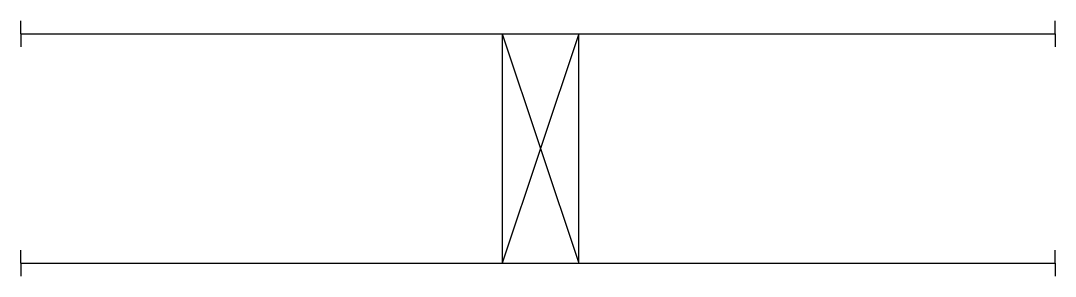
# Model space of a CAD drawing. Header units: metres. Extents: x 55012 to 57712, y 8200 to 8868.
import ezdxf

# ---------------------------------------------------------------- set-up
doc = ezdxf.new("R2010")
doc.units = ezdxf.units.M

msp = doc.modelspace()

# ---------------------------------------------------------------- linework, layer by layer
for p, q in [((55011.67, 8833.9), (55011.67, 8867.9)), ((57711.67, 8833.9), (57711.67, 8867.9)), ((55011.67, 8833.9), (57711.67, 8833.9)), ((55011.67, 8833.9), (55011.67, 8799.9)), ((56268.38, 8833.9), (56268.38, 8233.9)), ((56268.38, 8833.9), (56468.38, 8233.9)), ((56468.38, 8833.9), (56268.38, 8233.9)), ((56468.38, 8233.9), (56468.38, 8833.9)), ((57711.67, 8833.9), (57711.67, 8799.9)), ((55011.67, 8233.9), (55011.67, 8267.9)), ((57711.67, 8233.9), (57711.67, 8267.9)), ((55011.67, 8233.9), (57711.67, 8233.9)), ((55011.67, 8233.9), (55011.67, 8199.9)), ((57711.67, 8233.9), (57711.67, 8199.9))]:
    msp.add_line(p, q)

doc.saveas('drawing.dxf')
